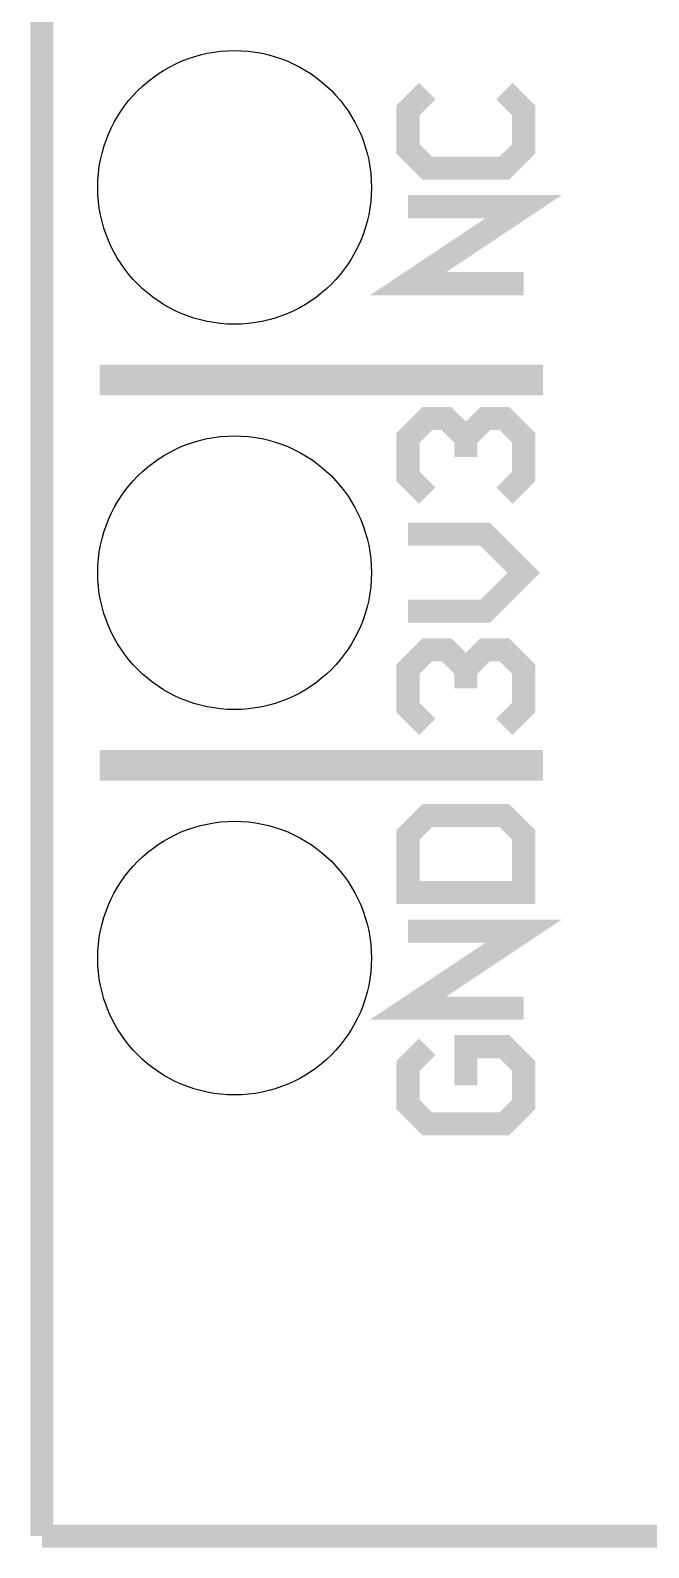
# Model space of a CAD drawing. Extents: x -1.4 to 24.2, y -3.9 to 40.3.
# Drawn here: x -1.35 to 2.73, y -3.89 to 6.12 of the extents above; entities that cross this region are included whole.
import ezdxf

# ---------------------------------------------------------------- set-up
doc = ezdxf.new("R2010")
doc.units = 0
doc.layers.get('0').update_dxf_attribs({"linetype": 'CONTINUOUS'})
for name, color, linetype in [('USBI2CCLICK_V102A_GKO', 5, 'CONTINUOUS'), ('USBI2CCLICK_V102A_GTO', 14, 'CONTINUOUS'), ('USBI2CCLICK_V102A_GTS', 12, 'CONTINUOUS')]:
    doc.layers.add(name, color=color, linetype=linetype)

# ---------------------------------------------------------------- blocks, each defined once
blk = doc.blocks.new('ROUND_65')
blk.add_circle((0, 0), 0.902)

msp = doc.modelspace()

# ---------------------------------------------------------------- linework, layer by layer
at = {"layer": 'USBI2CCLICK_V102A_GKO', "const_width": 0.1524}
for points in [[(-1.27, -3.81), (-1.27, 39.116)], [(-1.27, -3.81), (21.59, -3.81), (24.13, -1.27)]]:
    msp.add_lwpolyline(points, dxfattribs=at)
at = {"layer": 'USBI2CCLICK_V102A_GTO'}
for points, const_width in [([(1.27, 5.715), (1.143, 5.588), (1.143, 5.334), (1.27, 5.207), (1.778, 5.207), (1.905, 5.334), (1.905, 5.588), (1.778, 5.715)], 0.1524), ([(1.905, 4.445), (1.143, 4.445), (1.905, 4.953), (1.143, 4.953)], 0.1524), ([(-0.889, 3.81), (2.032, 3.81)], 0.2032), ([(1.27, 3.048), (1.143, 3.175), (1.143, 3.429), (1.27, 3.556), (1.397, 3.556), (1.524, 3.429), (1.524, 3.302), (1.524, 3.429), (1.651, 3.556), (1.778, 3.556), (1.905, 3.429), (1.905, 3.175), (1.778, 3.048)], 0.1524), ([(1.143, 2.286), (1.651, 2.286), (1.905, 2.54), (1.651, 2.794), (1.143, 2.794)], 0.1524), ([(1.27, 1.524), (1.143, 1.651), (1.143, 1.905), (1.27, 2.032), (1.397, 2.032), (1.524, 1.905), (1.524, 1.778), (1.524, 1.905), (1.651, 2.032), (1.778, 2.032), (1.905, 1.905), (1.905, 1.651), (1.778, 1.524)], 0.1524), ([(-0.889, 1.27), (2.032, 1.27)], 0.2032), ([(1.143, 0.4318), (1.905, 0.4318), (1.905, 0.8128), (1.778, 0.9398), (1.27, 0.9398), (1.143, 0.8128), (1.143, 0.4318)], 0.1524), ([(1.905, -0.3302), (1.143, -0.3302), (1.905, 0.1778), (1.143, 0.1778)], 0.1524), ([(1.27, -0.5842), (1.143, -0.7112), (1.143, -0.9652), (1.27, -1.0922), (1.778, -1.0922), (1.905, -0.9652), (1.905, -0.7112), (1.778, -0.5842), (1.524, -0.5842), (1.524, -0.8382)], 0.1524)]:
    msp.add_lwpolyline(points, dxfattribs=dict(at, const_width=const_width))

# ---------------------------------------------------------------- block references
at = {"layer": 'USBI2CCLICK_V102A_GTS'}
for p in [(0, 5.08), (0, 2.54), (0, 0)]:
    msp.add_blockref('ROUND_65', p, dxfattribs=at)

doc.saveas('drawing.dxf')
